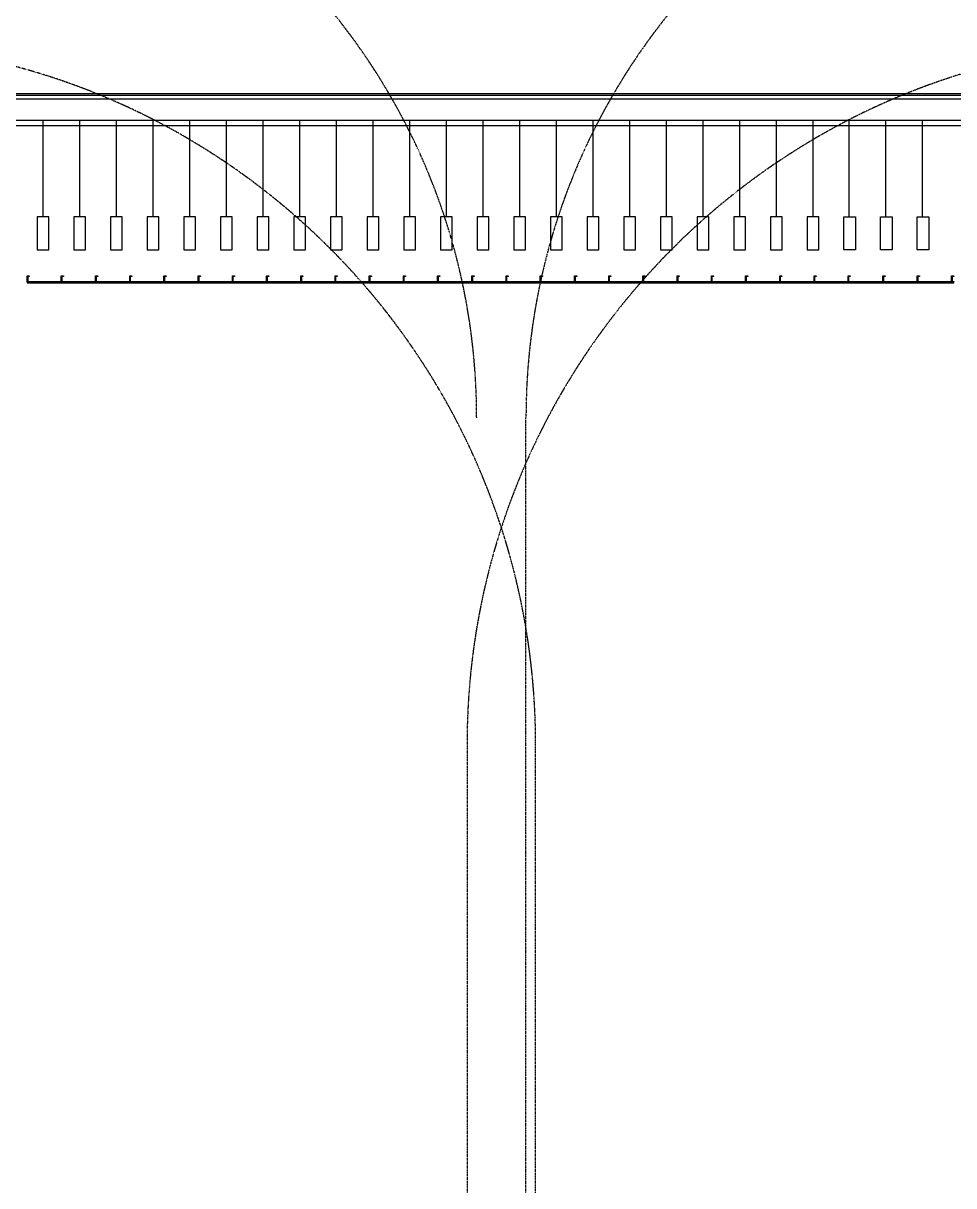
# Model space of a CAD drawing. Header units: inches. Extents: x 2621776591 to 2623670951, y 363331607 to 364354604.
# Drawn here: x 2622683953 to 2622770742, y 364036610 to 364145057 of the extents above; entities that cross this region are included whole.
import ezdxf

# ---------------------------------------------------------------- set-up
doc = ezdxf.new("R2010")
doc.units = ezdxf.units.IN
doc.header["$MEASUREMENT"] = 0
doc.linetypes.add('BORDERX2', pattern=[3.5, 1, -0.5, 1, -0.5, 0, -0.5])
doc.layers.add('CRANE', color=7, linetype='Continuous', true_color=0x7f3f7f)
for name, color, linetype in [('DOCK GATE', 7, 'Continuous'), ('PLAN', 2, 'Continuous'), ('THRUST BLOCK', 7, 'Continuous')]:
    doc.layers.add(name, color=color, linetype=linetype)

msp = doc.modelspace()

# ---------------------------------------------------------------- linework, layer by layer
at = {"layer": 'CRANE', "linetype": 'BORDERX2'}
msp.add_line((2622731741.9, 363508303.7, 0), (2622731743.9, 364077742.3, 0), dxfattribs=at)
at = {"layer": 'CRANE', "linetype": 'BORDERX2', "elevation": 0}
for points in [[(2622730843.7, 363612984.6), (2622730843.7, 364108242.3)], [(2622725343.8, 364077742.3), (2622725391.1, 363643003.3)]]:
    msp.add_lwpolyline(points, dxfattribs=at)
at = {"layer": 'CRANE', "linetype": 'BORDERX2'}
for centre, radius in [((2622666243.9, 364108242.3, 0), 60000), ((2622790843.7, 364108242.3, 0), 60000), ((2622666243.8, 364077742.3, 0), 65500), ((2622790843.8, 364077742.3, 0), 65500)]:
    msp.add_arc(centre, radius, 0, 180, dxfattribs=at)
at = {"layer": 'DOCK GATE'}
for p, q in [((2622678543.8, 364138504.7), (2622778543.8, 364138504.7)), ((2622678543.8, 364138335.3), (2622778543.8, 364138335.3)), ((2622678543.8, 364138004.7), (2622778543.8, 364138004.7)), ((2622678543.8, 364136004.7), (2622778543.8, 364136004.7)), ((2622678543.8, 364135504.7), (2622778543.8, 364135504.7))]:
    msp.add_line(p, q, dxfattribs=at)
at = {"layer": 'PLAN'}
for p, q in [((2622684312.3, 364120924.3), (2622684312.3, 364121481.4)), ((2622684312.3, 364121481.4), (2622684515.2, 364121481.4)), ((2622684312.3, 364121428.9), (2622684312.3, 364121428.9)), ((2622684364.8, 364121428.9), (2622684364.8, 364120976.8)), ((2622684515.2, 364121428.9), (2622684364.8, 364121428.9)), ((2622684515.2, 364121481.4), (2622684515.2, 364121428.9)), ((2622687503.3, 364121481.4), (2622687706.2, 364121481.4)), ((2622687503.3, 364120924.3), (2622687503.3, 364121481.4)), ((2622687503.3, 364121428.9), (2622687503.3, 364121428.9)), ((2622687706.2, 364121428.9), (2622687555.8, 364121428.9)), ((2622687555.8, 364121428.9), (2622687555.8, 364120976.8)), ((2622687706.2, 364121481.4), (2622687706.2, 364121428.9)), ((2622690694.3, 364120924.3), (2622690694.3, 364121481.4)), ((2622690694.3, 364121481.4), (2622690897.2, 364121481.4)), ((2622690694.3, 364121428.9), (2622690694.3, 364121428.9)), ((2622690746.8, 364121428.9), (2622690746.8, 364120976.8)), ((2622690897.2, 364121428.9), (2622690746.8, 364121428.9)), ((2622690897.2, 364121481.4), (2622690897.2, 364121428.9)), ((2622693885.3, 364120924.3), (2622693885.3, 364121481.4)), ((2622693885.3, 364121481.4), (2622694088.2, 364121481.4)), ((2622693885.3, 364121428.9), (2622693885.3, 364121428.9)), ((2622694088.2, 364121428.9), (2622693937.8, 364121428.9)), ((2622693937.8, 364121428.9), (2622693937.8, 364120976.8)), ((2622694088.2, 364121481.4), (2622694088.2, 364121428.9)), ((2622697076.3, 364121481.4), (2622697279.2, 364121481.4)), ((2622697076.3, 364120924.3), (2622697076.3, 364121481.4)), ((2622697076.3, 364121428.9), (2622697076.3, 364121428.9)), ((2622697128.8, 364121428.9), (2622697128.8, 364120976.8)), ((2622697279.2, 364121428.9), (2622697128.8, 364121428.9)), ((2622697279.2, 364121481.4), (2622697279.2, 364121428.9)), ((2622700267.3, 364120924.3), (2622700267.3, 364121481.4)), ((2622700267.3, 364121481.4), (2622700470.2, 364121481.4)), ((2622700267.3, 364121428.9), (2622700267.3, 364121428.9)), ((2622700319.8, 364121428.9), (2622700319.8, 364120976.8)), ((2622700470.2, 364121428.9), (2622700319.8, 364121428.9)), ((2622700470.2, 364121481.4), (2622700470.2, 364121428.9)), ((2622703458.3, 364120924.3), (2622703458.3, 364121481.4)), ((2622703458.3, 364121481.4), (2622703661.2, 364121481.4)), ((2622703458.3, 364121428.9), (2622703458.3, 364121428.9)), ((2622703661.2, 364121428.9), (2622703510.8, 364121428.9)), ((2622703510.8, 364121428.9), (2622703510.8, 364120976.8)), ((2622703661.2, 364121481.4), (2622703661.2, 364121428.9)), ((2622706649.3, 364120924.3), (2622706649.3, 364121481.4)), ((2622706649.3, 364121481.4), (2622706852.2, 364121481.4)), ((2622706649.3, 364121428.9), (2622706649.3, 364121428.9)), ((2622706701.8, 364121428.9), (2622706701.8, 364120976.8)), ((2622706852.2, 364121428.9), (2622706701.8, 364121428.9)), ((2622706852.2, 364121481.4), (2622706852.2, 364121428.9)), ((2622709840.3, 364120924.3), (2622709840.3, 364121481.4)), ((2622709840.3, 364121481.4), (2622710043.2, 364121481.4)), ((2622709840.3, 364121428.9), (2622709840.3, 364121428.9)), ((2622710043.2, 364121428.9), (2622709892.8, 364121428.9)), ((2622709892.8, 364121428.9), (2622709892.8, 364120976.8)), ((2622710043.2, 364121481.4), (2622710043.2, 364121428.9)), ((2622713031.3, 364120924.3), (2622713031.3, 364121481.4)), ((2622713031.3, 364121481.4), (2622713234.2, 364121481.4)), ((2622713031.3, 364121428.9), (2622713031.3, 364121428.9)), ((2622713234.2, 364121428.9), (2622713083.8, 364121428.9)), ((2622713083.8, 364121428.9), (2622713083.8, 364120976.8)), ((2622713234.2, 364121481.4), (2622713234.2, 364121428.9)), ((2622716222.3, 364120924.3), (2622716222.3, 364121481.4)), ((2622716222.3, 364121481.4), (2622716425.2, 364121481.4)), ((2622716222.3, 364121428.9), (2622716222.3, 364121428.9)), ((2622716274.8, 364121428.9), (2622716274.8, 364120976.8)), ((2622716425.2, 364121428.9), (2622716274.8, 364121428.9)), ((2622716425.2, 364121481.4), (2622716425.2, 364121428.9)), ((2622719413.3, 364120924.3), (2622719413.3, 364121481.4)), ((2622719413.3, 364121481.4), (2622719616.2, 364121481.4)), ((2622719413.3, 364121428.9), (2622719413.3, 364121428.9)), ((2622719465.8, 364121428.9), (2622719465.8, 364120976.8)), ((2622719616.2, 364121428.9), (2622719465.8, 364121428.9)), ((2622719616.2, 364121481.4), (2622719616.2, 364121428.9)), ((2622722604.3, 364120924.3), (2622722604.3, 364121481.4)), ((2622722604.3, 364121481.4), (2622722807.2, 364121481.4)), ((2622722604.3, 364121428.9), (2622722604.3, 364121428.9)), ((2622722807.2, 364121428.9), (2622722656.8, 364121428.9)), ((2622722656.8, 364121428.9), (2622722656.8, 364120976.8)), ((2622722807.2, 364121481.4), (2622722807.2, 364121428.9)), ((2622725795.3, 364121481.4), (2622725998.2, 364121481.4)), ((2622725795.3, 364120924.3), (2622725795.3, 364121481.4)), ((2622725795.3, 364121428.9), (2622725795.3, 364121428.9)), ((2622725847.8, 364121428.9), (2622725847.8, 364120976.8)), ((2622725998.2, 364121428.9), (2622725847.8, 364121428.9)), ((2622725998.2, 364121481.4), (2622725998.2, 364121428.9)), ((2622728986.3, 364120924.3), (2622728986.3, 364121481.4)), ((2622728986.3, 364121481.4), (2622729189.2, 364121481.4)), ((2622728986.3, 364121428.9), (2622728986.3, 364121428.9)), ((2622729038.8, 364121428.9), (2622729038.8, 364120976.8)), ((2622729189.2, 364121428.9), (2622729038.8, 364121428.9)), ((2622729189.2, 364121481.4), (2622729189.2, 364121428.9)), ((2622732177.3, 364121481.4), (2622732380.2, 364121481.4)), ((2622732177.3, 364120924.3), (2622732177.3, 364121481.4)), ((2622732177.3, 364121428.9), (2622732177.3, 364121428.9)), ((2622732380.2, 364121428.9), (2622732229.8, 364121428.9)), ((2622732229.8, 364121428.9), (2622732229.8, 364120976.8)), ((2622732380.2, 364121481.4), (2622732380.2, 364121428.9)), ((2622735368.3, 364120924.3), (2622735368.3, 364121481.4)), ((2622735368.3, 364121481.4), (2622735571.2, 364121481.4)), ((2622735368.3, 364121428.9), (2622735368.3, 364121428.9)), ((2622735571.2, 364121428.9), (2622735420.8, 364121428.9)), ((2622735420.8, 364121428.9), (2622735420.8, 364120976.8)), ((2622735571.2, 364121481.4), (2622735571.2, 364121428.9)), ((2622738559.3, 364120924.3), (2622738559.3, 364121481.4)), ((2622738559.3, 364121481.4), (2622738762.2, 364121481.4)), ((2622738559.3, 364121428.9), (2622738559.3, 364121428.9)), ((2622738611.8, 364121428.9), (2622738611.8, 364120976.8)), ((2622738762.2, 364121428.9), (2622738611.8, 364121428.9)), ((2622738762.2, 364121481.4), (2622738762.2, 364121428.9)), ((2622741750.3, 364121481.4), (2622741953.2, 364121481.4)), ((2622741750.3, 364120924.3), (2622741750.3, 364121481.4)), ((2622741750.3, 364121428.9), (2622741750.3, 364121428.9)), ((2622741953.2, 364121428.9), (2622741802.8, 364121428.9)), ((2622741802.8, 364121428.9), (2622741802.8, 364120976.8)), ((2622741953.2, 364121481.4), (2622741953.2, 364121428.9)), ((2622744941.3, 364121481.4), (2622745144.2, 364121481.4)), ((2622744941.3, 364120924.3), (2622744941.3, 364121481.4)), ((2622744941.3, 364121428.9), (2622744941.3, 364121428.9)), ((2622745144.2, 364121428.9), (2622744993.8, 364121428.9)), ((2622744993.8, 364121428.9), (2622744993.8, 364120976.8)), ((2622745144.2, 364121481.4), (2622745144.2, 364121428.9)), ((2622748132.3, 364121481.4), (2622748335.2, 364121481.4)), ((2622748132.3, 364120924.3), (2622748132.3, 364121481.4)), ((2622748132.3, 364121428.9), (2622748132.3, 364121428.9)), ((2622748184.8, 364121428.9), (2622748184.8, 364120976.8)), ((2622748335.2, 364121428.9), (2622748184.8, 364121428.9)), ((2622748335.2, 364121481.4), (2622748335.2, 364121428.9)), ((2622751323.3, 364120924.3), (2622751323.3, 364121481.4)), ((2622751323.3, 364121481.4), (2622751526.2, 364121481.4)), ((2622751323.3, 364121428.9), (2622751323.3, 364121428.9)), ((2622751375.8, 364121428.9), (2622751375.8, 364120976.8)), ((2622751526.2, 364121428.9), (2622751375.8, 364121428.9)), ((2622751526.2, 364121481.4), (2622751526.2, 364121428.9)), ((2622754514.3, 364120924.3), (2622754514.3, 364121481.4)), ((2622754514.3, 364121481.4), (2622754717.2, 364121481.4)), ((2622754514.3, 364121428.9), (2622754514.3, 364121428.9)), ((2622754566.8, 364121428.9), (2622754566.8, 364120976.8)), ((2622754717.2, 364121428.9), (2622754566.8, 364121428.9)), ((2622754717.2, 364121481.4), (2622754717.2, 364121428.9)), ((2622757712.3, 364121481.4), (2622757915.2, 364121481.4)), ((2622757712.3, 364120924.3), (2622757712.3, 364121481.4)), ((2622757712.3, 364121428.9), (2622757712.3, 364121428.9)), ((2622757764.8, 364121428.9), (2622757764.8, 364120976.8)), ((2622757915.2, 364121428.9), (2622757764.8, 364121428.9)), ((2622757915.2, 364121481.4), (2622757915.2, 364121428.9)), ((2622760882.3, 364120924.3), (2622760882.3, 364121481.4)), ((2622760882.3, 364121481.4), (2622761085.2, 364121481.4)), ((2622760882.3, 364121428.9), (2622760882.3, 364121428.9)), ((2622760934.8, 364121428.9), (2622760934.8, 364120976.8)), ((2622761085.2, 364121428.9), (2622760934.8, 364121428.9)), ((2622761085.2, 364121481.4), (2622761085.2, 364121428.9)), ((2622764137.3, 364120924.3), (2622764137.3, 364121481.4)), ((2622764137.3, 364121481.4), (2622764340.2, 364121481.4)), ((2622764137.3, 364121428.9), (2622764137.3, 364121428.9)), ((2622764189.8, 364121428.9), (2622764189.8, 364120976.8)), ((2622764340.2, 364121428.9), (2622764189.8, 364121428.9)), ((2622764340.2, 364121481.4), (2622764340.2, 364121428.9)), ((2622767337.3, 364120924.3), (2622767337.3, 364121481.4)), ((2622767337.3, 364121481.4), (2622767540.2, 364121481.4)), ((2622767337.3, 364121428.9), (2622767337.3, 364121428.9)), ((2622767540.2, 364121428.9), (2622767389.8, 364121428.9)), ((2622767389.8, 364121428.9), (2622767389.8, 364120976.8)), ((2622767540.2, 364121481.4), (2622767540.2, 364121428.9)), ((2622770537.3, 364120924.3), (2622770537.3, 364121481.4)), ((2622770537.3, 364121481.4), (2622770740.2, 364121481.4)), ((2622770537.3, 364121428.9), (2622770537.3, 364121428.9)), ((2622770589.8, 364121428.9), (2622770589.8, 364120976.8)), ((2622770740.2, 364121428.9), (2622770589.8, 364121428.9)), ((2622770740.2, 364121481.4), (2622770740.2, 364121428.9)), ((2622684312.3, 364120976.8), (2622684312.3, 364120976.8)), ((2622684515.2, 364120924.3), (2622684312.3, 364120924.3)), ((2622770740.2, 364120924.3), (2622684312.3, 364120924.3)), ((2622684312.3, 364120924.3), (2622684312.3, 364120837)), ((2622684312.3, 364120837), (2622770740.2, 364120837)), ((2622684364.8, 364120976.8), (2622684515.2, 364120976.8)), ((2622684515.2, 364120976.8), (2622684515.2, 364120924.3)), ((2622687503.3, 364120976.8), (2622687503.3, 364120976.8)), ((2622687706.2, 364120924.3), (2622687503.3, 364120924.3)), ((2622687555.8, 364120976.8), (2622687706.2, 364120976.8)), ((2622687706.2, 364120976.8), (2622687706.2, 364120924.3)), ((2622690694.3, 364120976.8), (2622690694.3, 364120976.8)), ((2622690897.2, 364120924.3), (2622690694.3, 364120924.3)), ((2622690746.8, 364120976.8), (2622690897.2, 364120976.8)), ((2622690897.2, 364120976.8), (2622690897.2, 364120924.3)), ((2622693885.3, 364120976.8), (2622693885.3, 364120976.8)), ((2622694088.2, 364120924.3), (2622693885.3, 364120924.3)), ((2622693937.8, 364120976.8), (2622694088.2, 364120976.8)), ((2622694088.2, 364120976.8), (2622694088.2, 364120924.3)), ((2622697076.3, 364120976.8), (2622697076.3, 364120976.8)), ((2622697279.2, 364120924.3), (2622697076.3, 364120924.3)), ((2622697128.8, 364120976.8), (2622697279.2, 364120976.8)), ((2622697279.2, 364120976.8), (2622697279.2, 364120924.3)), ((2622700267.3, 364120976.8), (2622700267.3, 364120976.8)), ((2622700470.2, 364120924.3), (2622700267.3, 364120924.3)), ((2622700319.8, 364120976.8), (2622700470.2, 364120976.8)), ((2622700470.2, 364120976.8), (2622700470.2, 364120924.3)), ((2622703458.3, 364120976.8), (2622703458.3, 364120976.8)), ((2622703661.2, 364120924.3), (2622703458.3, 364120924.3)), ((2622703510.8, 364120976.8), (2622703661.2, 364120976.8)), ((2622703661.2, 364120976.8), (2622703661.2, 364120924.3)), ((2622706649.3, 364120976.8), (2622706649.3, 364120976.8)), ((2622706852.2, 364120924.3), (2622706649.3, 364120924.3)), ((2622706701.8, 364120976.8), (2622706852.2, 364120976.8)), ((2622706852.2, 364120976.8), (2622706852.2, 364120924.3)), ((2622709840.3, 364120976.8), (2622709840.3, 364120976.8)), ((2622710043.2, 364120924.3), (2622709840.3, 364120924.3)), ((2622709892.8, 364120976.8), (2622710043.2, 364120976.8)), ((2622710043.2, 364120976.8), (2622710043.2, 364120924.3)), ((2622713031.3, 364120976.8), (2622713031.3, 364120976.8)), ((2622713234.2, 364120924.3), (2622713031.3, 364120924.3)), ((2622713083.8, 364120976.8), (2622713234.2, 364120976.8)), ((2622713234.2, 364120976.8), (2622713234.2, 364120924.3)), ((2622716222.3, 364120976.8), (2622716222.3, 364120976.8)), ((2622716425.2, 364120924.3), (2622716222.3, 364120924.3)), ((2622716274.8, 364120976.8), (2622716425.2, 364120976.8)), ((2622716425.2, 364120976.8), (2622716425.2, 364120924.3)), ((2622719413.3, 364120976.8), (2622719413.3, 364120976.8)), ((2622719616.2, 364120924.3), (2622719413.3, 364120924.3)), ((2622719465.8, 364120976.8), (2622719616.2, 364120976.8)), ((2622719616.2, 364120976.8), (2622719616.2, 364120924.3)), ((2622722604.3, 364120976.8), (2622722604.3, 364120976.8)), ((2622722807.2, 364120924.3), (2622722604.3, 364120924.3)), ((2622722656.8, 364120976.8), (2622722807.2, 364120976.8)), ((2622722807.2, 364120976.8), (2622722807.2, 364120924.3)), ((2622725795.3, 364120976.8), (2622725795.3, 364120976.8)), ((2622725998.2, 364120924.3), (2622725795.3, 364120924.3)), ((2622725847.8, 364120976.8), (2622725998.2, 364120976.8)), ((2622725998.2, 364120976.8), (2622725998.2, 364120924.3)), ((2622728986.3, 364120976.8), (2622728986.3, 364120976.8)), ((2622729189.2, 364120924.3), (2622728986.3, 364120924.3)), ((2622729038.8, 364120976.8), (2622729189.2, 364120976.8)), ((2622729189.2, 364120976.8), (2622729189.2, 364120924.3)), ((2622732177.3, 364120976.8), (2622732177.3, 364120976.8)), ((2622732380.2, 364120924.3), (2622732177.3, 364120924.3)), ((2622732229.8, 364120976.8), (2622732380.2, 364120976.8)), ((2622732380.2, 364120976.8), (2622732380.2, 364120924.3)), ((2622735368.3, 364120976.8), (2622735368.3, 364120976.8)), ((2622735571.2, 364120924.3), (2622735368.3, 364120924.3)), ((2622735420.8, 364120976.8), (2622735571.2, 364120976.8)), ((2622735571.2, 364120976.8), (2622735571.2, 364120924.3)), ((2622738559.3, 364120976.8), (2622738559.3, 364120976.8)), ((2622738762.2, 364120924.3), (2622738559.3, 364120924.3)), ((2622738611.8, 364120976.8), (2622738762.2, 364120976.8)), ((2622738762.2, 364120976.8), (2622738762.2, 364120924.3)), ((2622741750.3, 364120976.8), (2622741750.3, 364120976.8)), ((2622741953.2, 364120924.3), (2622741750.3, 364120924.3)), ((2622741802.8, 364120976.8), (2622741953.2, 364120976.8)), ((2622741953.2, 364120976.8), (2622741953.2, 364120924.3)), ((2622744941.3, 364120976.8), (2622744941.3, 364120976.8)), ((2622745144.2, 364120924.3), (2622744941.3, 364120924.3)), ((2622744993.8, 364120976.8), (2622745144.2, 364120976.8)), ((2622745144.2, 364120976.8), (2622745144.2, 364120924.3)), ((2622748132.3, 364120976.8), (2622748132.3, 364120976.8)), ((2622748335.2, 364120924.3), (2622748132.3, 364120924.3)), ((2622748184.8, 364120976.8), (2622748335.2, 364120976.8)), ((2622748335.2, 364120976.8), (2622748335.2, 364120924.3)), ((2622751323.3, 364120976.8), (2622751323.3, 364120976.8)), ((2622751526.2, 364120924.3), (2622751323.3, 364120924.3)), ((2622751375.8, 364120976.8), (2622751526.2, 364120976.8)), ((2622751526.2, 364120976.8), (2622751526.2, 364120924.3)), ((2622754514.3, 364120976.8), (2622754514.3, 364120976.8)), ((2622754717.2, 364120924.3), (2622754514.3, 364120924.3)), ((2622754566.8, 364120976.8), (2622754717.2, 364120976.8)), ((2622754717.2, 364120976.8), (2622754717.2, 364120924.3)), ((2622757712.3, 364120976.8), (2622757712.3, 364120976.8)), ((2622757915.2, 364120924.3), (2622757712.3, 364120924.3)), ((2622757764.8, 364120976.8), (2622757915.2, 364120976.8)), ((2622757915.2, 364120976.8), (2622757915.2, 364120924.3)), ((2622760882.3, 364120976.8), (2622760882.3, 364120976.8)), ((2622761085.2, 364120924.3), (2622760882.3, 364120924.3)), ((2622760934.8, 364120976.8), (2622761085.2, 364120976.8)), ((2622761085.2, 364120976.8), (2622761085.2, 364120924.3)), ((2622764137.3, 364120976.8), (2622764137.3, 364120976.8)), ((2622764340.2, 364120924.3), (2622764137.3, 364120924.3)), ((2622764189.8, 364120976.8), (2622764340.2, 364120976.8)), ((2622764340.2, 364120976.8), (2622764340.2, 364120924.3)), ((2622767337.3, 364120976.8), (2622767337.3, 364120976.8)), ((2622767540.2, 364120924.3), (2622767337.3, 364120924.3)), ((2622767389.8, 364120976.8), (2622767540.2, 364120976.8)), ((2622767540.2, 364120976.8), (2622767540.2, 364120924.3)), ((2622770537.3, 364120976.8), (2622770537.3, 364120976.8)), ((2622770740.2, 364120924.3), (2622770537.3, 364120924.3)), ((2622770589.8, 364120976.8), (2622770740.2, 364120976.8)), ((2622770740.2, 364120976.8), (2622770740.2, 364120924.3)), ((2622770740.2, 364120837), (2622770740.2, 364120924.3))]:
    msp.add_line(p, q, dxfattribs=at)
at = {"layer": 'THRUST BLOCK'}
for p, q in [((2622685823.8, 364126994.3), (2622685823.8, 364135994.3)), ((2622689243.8, 364126994.3), (2622689243.8, 364135994.3)), ((2622692663.8, 364126994.3), (2622692663.8, 364135994.3)), ((2622696083.8, 364126994.3), (2622696083.8, 364135994.3)), ((2622699503.8, 364126994.3), (2622699503.8, 364135994.3)), ((2622702923.8, 364126994.3), (2622702923.8, 364135994.3)), ((2622706343.8, 364126994.3), (2622706343.8, 364135994.3)), ((2622709763.8, 364126994.3), (2622709763.8, 364135994.3)), ((2622713183.8, 364126994.3), (2622713183.8, 364135994.3)), ((2622716603.8, 364126994.3), (2622716603.8, 364135994.3)), ((2622720023.8, 364126994.3), (2622720023.8, 364135994.3)), ((2622723443.8, 364126994.3), (2622723443.8, 364135994.3)), ((2622726863.8, 364126994.3), (2622726863.8, 364135994.3)), ((2622730283.8, 364126994.3), (2622730283.8, 364135994.3)), ((2622733703.8, 364126994.3), (2622733703.8, 364135994.3)), ((2622737123.8, 364126994.3), (2622737123.8, 364135994.3)), ((2622740543.8, 364126994.3), (2622740543.8, 364135994.3)), ((2622743963.8, 364126994.3), (2622743963.8, 364135994.3)), ((2622747383.8, 364126994.3), (2622747383.8, 364135994.3)), ((2622750803.8, 364126994.3), (2622750803.8, 364135994.3)), ((2622754223.8, 364126994.3), (2622754223.8, 364135994.3)), ((2622757643.8, 364126994.3), (2622757643.8, 364135994.3)), ((2622760983.8, 364126994.3), (2622760983.8, 364135994.3)), ((2622764403.8, 364126994.3), (2622764403.8, 364135994.3)), ((2622767823.8, 364126994.3), (2622767823.8, 364135994.3)), ((2622686323.8, 364126994.3), (2622685243.8, 364126994.3)), ((2622685243.8, 364126994.3), (2622685243.8, 364123924.3)), ((2622686323.8, 364123924.3), (2622686323.8, 364126994.3)), ((2622689743.8, 364126994.3), (2622688663.8, 364126994.3)), ((2622688663.8, 364126994.3), (2622688663.8, 364123924.3)), ((2622689743.8, 364123924.3), (2622689743.8, 364126994.3)), ((2622693163.8, 364126994.3), (2622692083.8, 364126994.3)), ((2622692083.8, 364126994.3), (2622692083.8, 364123924.3)), ((2622693163.8, 364123924.3), (2622693163.8, 364126994.3)), ((2622696583.8, 364126994.3), (2622695503.8, 364126994.3)), ((2622695503.8, 364126994.3), (2622695503.8, 364123924.3)), ((2622696583.8, 364123924.3), (2622696583.8, 364126994.3)), ((2622700003.8, 364126994.3), (2622698923.8, 364126994.3)), ((2622698923.8, 364126994.3), (2622698923.8, 364123924.3)), ((2622700003.8, 364123924.3), (2622700003.8, 364126994.3)), ((2622703423.8, 364126994.3), (2622702343.8, 364126994.3)), ((2622702343.8, 364126994.3), (2622702343.8, 364123924.3)), ((2622703423.8, 364123924.3), (2622703423.8, 364126994.3)), ((2622706843.8, 364126994.3), (2622705763.8, 364126994.3)), ((2622705763.8, 364126994.3), (2622705763.8, 364123924.3)), ((2622706843.8, 364123924.3), (2622706843.8, 364126994.3)), ((2622710263.8, 364126994.3), (2622709183.8, 364126994.3)), ((2622709183.8, 364126994.3), (2622709183.8, 364123924.3)), ((2622710263.8, 364123924.3), (2622710263.8, 364126994.3)), ((2622713683.8, 364126994.3), (2622712603.8, 364126994.3)), ((2622712603.8, 364126994.3), (2622712603.8, 364123924.3)), ((2622713683.8, 364123924.3), (2622713683.8, 364126994.3)), ((2622717103.8, 364126994.3), (2622716023.8, 364126994.3)), ((2622716023.8, 364126994.3), (2622716023.8, 364123924.3)), ((2622717103.8, 364123924.3), (2622717103.8, 364126994.3)), ((2622720523.8, 364126994.3), (2622719443.8, 364126994.3)), ((2622719443.8, 364126994.3), (2622719443.8, 364123924.3)), ((2622720523.8, 364123924.3), (2622720523.8, 364126994.3)), ((2622723943.8, 364126994.3), (2622722863.8, 364126994.3)), ((2622722863.8, 364126994.3), (2622722863.8, 364123924.3)), ((2622723943.8, 364123924.3), (2622723943.8, 364126994.3)), ((2622727363.8, 364126994.3), (2622726283.8, 364126994.3)), ((2622726283.8, 364126994.3), (2622726283.8, 364123924.3)), ((2622727363.8, 364123924.3), (2622727363.8, 364126994.3)), ((2622730783.8, 364126994.3), (2622729703.8, 364126994.3)), ((2622729703.8, 364126994.3), (2622729703.8, 364123924.3)), ((2622730783.8, 364123924.3), (2622730783.8, 364126994.3)), ((2622734203.8, 364126994.3), (2622733123.8, 364126994.3)), ((2622733123.8, 364126994.3), (2622733123.8, 364123924.3)), ((2622734203.8, 364123924.3), (2622734203.8, 364126994.3)), ((2622737623.8, 364126994.3), (2622736543.8, 364126994.3)), ((2622736543.8, 364126994.3), (2622736543.8, 364123924.3)), ((2622737623.8, 364123924.3), (2622737623.8, 364126994.3)), ((2622741043.8, 364126994.3), (2622739963.8, 364126994.3)), ((2622739963.8, 364126994.3), (2622739963.8, 364123924.3)), ((2622741043.8, 364123924.3), (2622741043.8, 364126994.3)), ((2622744463.8, 364126994.3), (2622743383.8, 364126994.3)), ((2622743383.8, 364126994.3), (2622743383.8, 364123924.3)), ((2622744463.8, 364123924.3), (2622744463.8, 364126994.3)), ((2622747883.8, 364126994.3), (2622746803.8, 364126994.3)), ((2622746803.8, 364126994.3), (2622746803.8, 364123924.3)), ((2622747883.8, 364123924.3), (2622747883.8, 364126994.3)), ((2622751303.8, 364126994.3), (2622750223.8, 364126994.3)), ((2622750223.8, 364126994.3), (2622750223.8, 364123924.3)), ((2622751303.8, 364123924.3), (2622751303.8, 364126994.3)), ((2622754723.8, 364126994.3), (2622753643.8, 364126994.3)), ((2622753643.8, 364126994.3), (2622753643.8, 364123924.3)), ((2622754723.8, 364123924.3), (2622754723.8, 364126994.3)), ((2622758143.8, 364126994.3), (2622757063.8, 364126994.3)), ((2622757063.8, 364126994.3), (2622757063.8, 364123924.3)), ((2622758143.8, 364123924.3), (2622758143.8, 364126994.3)), ((2622760483.8, 364123924.3), (2622760483.8, 364126994.3)), ((2622760483.8, 364126994.3), (2622761563.8, 364126994.3)), ((2622761563.8, 364126994.3), (2622761563.8, 364123924.3)), ((2622763903.8, 364123924.3), (2622763903.8, 364126994.3)), ((2622763903.8, 364126994.3), (2622764983.8, 364126994.3)), ((2622764983.8, 364126994.3), (2622764983.8, 364123924.3)), ((2622767323.8, 364123924.3), (2622767323.8, 364126994.3)), ((2622767323.8, 364126994.3), (2622768403.8, 364126994.3)), ((2622768403.8, 364126994.3), (2622768403.8, 364123924.3)), ((2622685243.8, 364123924.3), (2622686323.8, 364123924.3)), ((2622688663.8, 364123924.3), (2622689743.8, 364123924.3)), ((2622692083.8, 364123924.3), (2622693163.8, 364123924.3)), ((2622695503.8, 364123924.3), (2622696583.8, 364123924.3)), ((2622698923.8, 364123924.3), (2622700003.8, 364123924.3)), ((2622702343.8, 364123924.3), (2622703423.8, 364123924.3)), ((2622705763.8, 364123924.3), (2622706843.8, 364123924.3)), ((2622709183.8, 364123924.3), (2622710263.8, 364123924.3)), ((2622712603.8, 364123924.3), (2622713683.8, 364123924.3)), ((2622716023.8, 364123924.3), (2622717103.8, 364123924.3)), ((2622719443.8, 364123924.3), (2622720523.8, 364123924.3)), ((2622722863.8, 364123924.3), (2622723943.8, 364123924.3)), ((2622726283.8, 364123924.3), (2622727363.8, 364123924.3)), ((2622729703.8, 364123924.3), (2622730783.8, 364123924.3)), ((2622733123.8, 364123924.3), (2622734203.8, 364123924.3)), ((2622736543.8, 364123924.3), (2622737623.8, 364123924.3)), ((2622739963.8, 364123924.3), (2622741043.8, 364123924.3)), ((2622743383.8, 364123924.3), (2622744463.8, 364123924.3)), ((2622746803.8, 364123924.3), (2622747883.8, 364123924.3)), ((2622750223.8, 364123924.3), (2622751303.8, 364123924.3)), ((2622753643.8, 364123924.3), (2622754723.8, 364123924.3)), ((2622757063.8, 364123924.3), (2622758143.8, 364123924.3)), ((2622761563.8, 364123924.3), (2622760483.8, 364123924.3)), ((2622764983.8, 364123924.3), (2622763903.8, 364123924.3)), ((2622768403.8, 364123924.3), (2622767323.8, 364123924.3))]:
    msp.add_line(p, q, dxfattribs=at)

doc.saveas('drawing.dxf')
